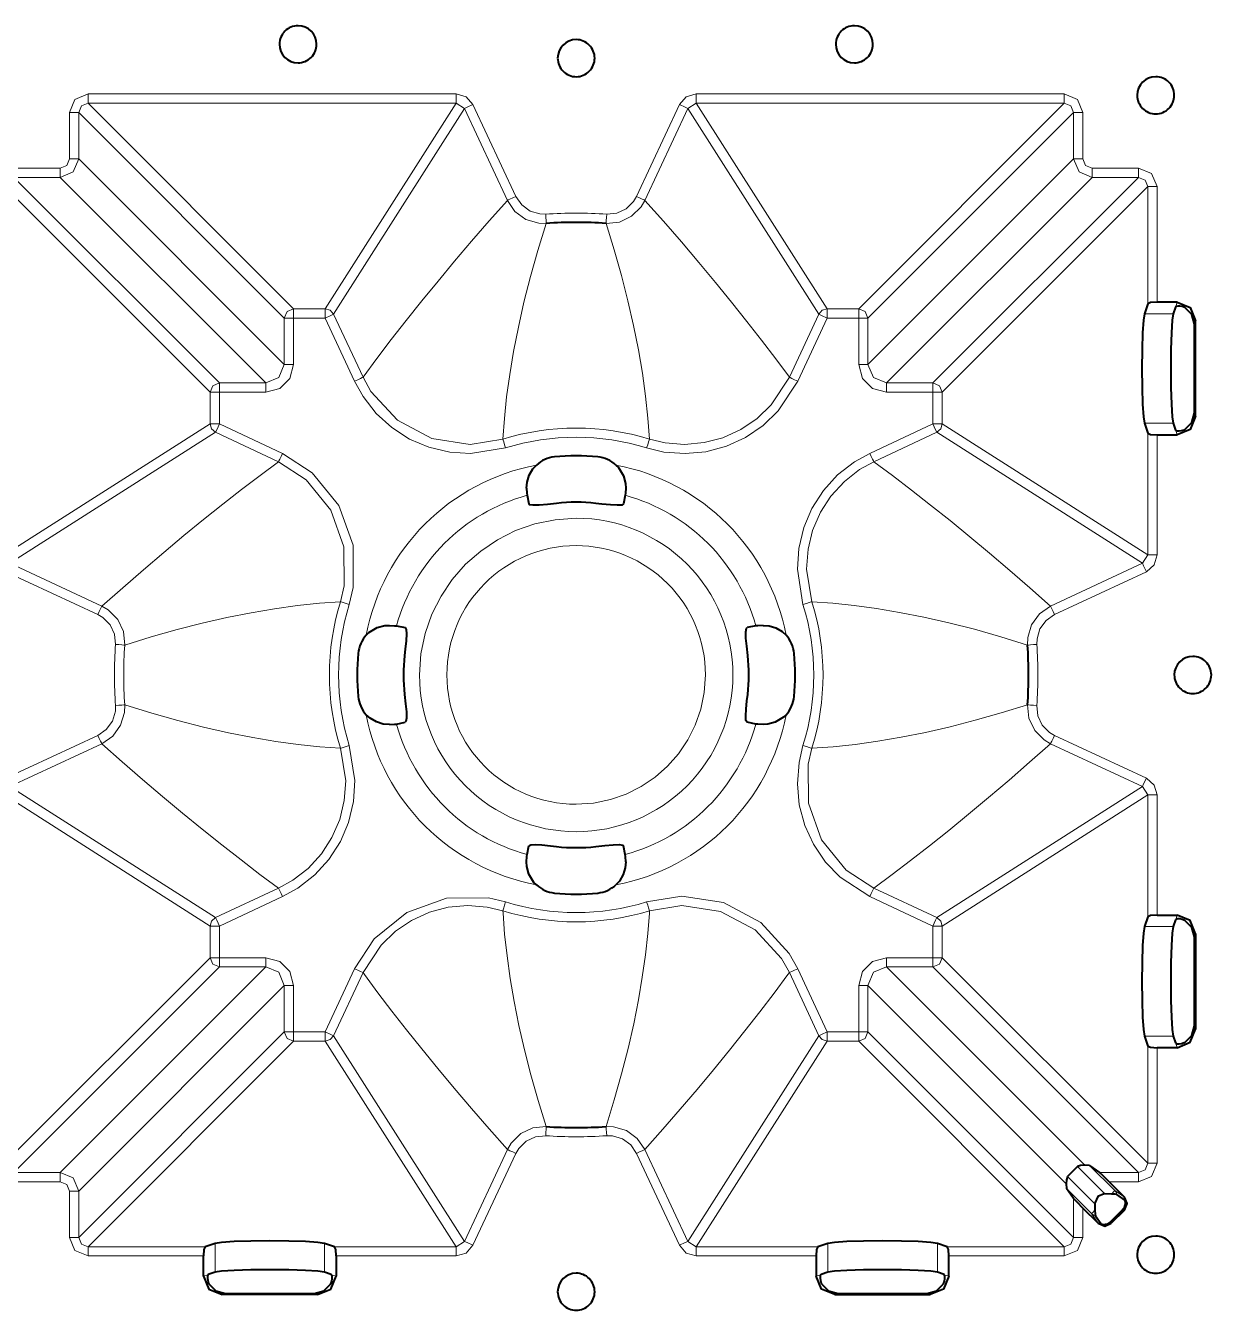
# Model space of a CAD drawing. Header units: millimetres. Extents: x 0 to 2941, y -405 to 1422.
# Drawn here: x 989.7 to 1117.6, y 707.2 to 845.7 of the extents above; entities that cross this region are included whole.
import ezdxf

# ---------------------------------------------------------------- set-up
doc = ezdxf.new("R2010")
doc.units = ezdxf.units.MM
doc.layers.add('FINE', color=9, linetype='Continuous')
doc.layers.add('OUTLINE', color=7, linetype='Continuous')

msp = doc.modelspace()

# ---------------------------------------------------------------- linework, layer by layer
at = {"layer": 'FINE', "lineweight": 9}
for p, q in [((996.42, 838.34), (1036.13, 838.34)), ((996.42, 837.34), (1018.59, 815.17)), ((1036.13, 837.34), (996.42, 837.34)), ((1022, 815.17), (1036.13, 837.34)), ((1037.03, 836.76), (1022.91, 814.59)), ((1037.03, 836.76), (1036.13, 837.34)), ((1041.65, 826.86), (1037.03, 836.76)), ((1037.94, 837.18), (1042.55, 827.28)), ((1055.58, 827.28), (1060.2, 837.18)), ((1061.1, 836.76), (1056.48, 826.86)), ((1062.01, 837.34), (1061.1, 836.76)), ((1075.23, 814.59), (1061.1, 836.76)), ((1062.01, 837.34), (1076.13, 815.17)), ((1101.71, 837.34), (1062.01, 837.34)), ((1079.54, 815.17), (1101.71, 837.34)), ((994.42, 831.33), (994.42, 836.34)), ((1102.71, 836.34), (1080.54, 814.17)), ((1102.71, 831.33), (1102.71, 836.34)), ((1103.71, 836.34), (1103.71, 831.33)), ((1080.54, 809.16), (1102.71, 831.33)), ((988.42, 830.34), (993.42, 830.34)), ((1104.71, 830.34), (1109.71, 830.34)), ((1009.59, 806.17), (987.42, 828.34)), ((988.42, 829.34), (1010.59, 807.17)), ((993.42, 829.34), (988.42, 829.34)), ((1015.6, 807.17), (993.42, 829.34)), ((1087.54, 807.17), (1109.71, 829.34)), ((1110.71, 828.34), (1088.54, 806.17)), ((1110.71, 815.72), (1110.71, 828.34)), ((1111.71, 828.34), (1111.71, 815.88)), ((1113.73, 815.4), (1113.89, 815.88)), ((1018.59, 815.17), (1022, 815.17)), ((1022.91, 814.59), (1026.08, 807.78)), ((1072.06, 807.78), (1075.23, 814.59)), ((1076.13, 815.17), (1079.54, 815.17)), ((1110.36, 814.64), (1113.47, 814.64)), ((1022, 814.17), (1018.59, 814.17)), ((1025.17, 807.36), (1022, 814.17)), ((1076.13, 814.17), (1072.96, 807.36)), ((1080.54, 814.17), (1080.54, 809.16)), ((1115.87, 813.87), (1115.76, 813.52)), ((1009.59, 802.76), (1009.59, 806.17)), ((1010.59, 807.17), (1015.6, 807.17)), ((1015.6, 806.17), (1010.59, 806.17)), ((1082.54, 807.17), (1087.54, 807.17)), ((1088.54, 806.17), (1088.54, 802.76)), ((1115.76, 803.94), (1115.87, 803.59)), ((987.42, 788.63), (1009.59, 802.76)), ((1080.74, 799.58), (1087.54, 802.76)), ((1088.54, 802.76), (1110.71, 788.63)), ((1113.47, 802.82), (1110.36, 802.82)), ((1113.89, 801.58), (1113.73, 802.06)), ((1010.17, 801.85), (988, 787.73)), ((1087.96, 801.85), (1081.16, 798.68)), ((1110.14, 787.73), (1087.96, 801.85)), ((1110.71, 788.63), (1110.71, 801.75)), ((1111.71, 801.58), (1111.71, 788.63)), ((1110.14, 787.73), (1110.71, 788.63)), ((997.48, 782.2), (987.57, 786.82)), ((988, 787.73), (997.9, 783.11)), ((1100.23, 783.11), (1110.14, 787.73)), ((1110.56, 786.82), (1100.66, 782.2)), ((987.57, 764.56), (997.48, 769.18)), ((1100.66, 769.18), (1110.56, 764.56)), ((997.9, 768.27), (988, 763.65)), ((1110.14, 763.65), (1100.23, 768.27)), ((988, 763.65), (1010.17, 749.53)), ((1087.96, 749.53), (1110.14, 763.65)), ((1110.71, 762.75), (1110.14, 763.65)), ((1009.59, 748.62), (987.42, 762.75)), ((1110.71, 762.75), (1088.54, 748.62)), ((1110.71, 749.63), (1110.71, 762.75)), ((1111.71, 762.75), (1111.71, 749.8)), ((1010.17, 749.53), (1016.97, 752.7)), ((1081.16, 752.7), (1087.96, 749.53)), ((1017.39, 751.8), (1010.59, 748.62)), ((1087.54, 748.62), (1080.74, 751.8)), ((1041.16, 750.27), (1041.18, 750.02)), ((1056.96, 750.02), (1056.97, 750.27)), ((1113.89, 749.8), (1113.73, 749.32)), ((1009.59, 745.21), (1009.59, 748.62)), ((1010.59, 748.62), (1010.59, 745.21)), ((1087.54, 745.21), (1087.54, 748.62)), ((1088.54, 748.62), (1088.54, 745.21)), ((1113.47, 748.56), (1110.36, 748.56)), ((1115.76, 747.44), (1115.87, 747.79)), ((987.42, 723.04), (1009.59, 745.21)), ((1082.54, 745.21), (1087.54, 745.21)), ((1022, 737.21), (1025.17, 744.02)), ((1072.96, 744.02), (1076.13, 737.21)), ((1082.54, 744.22), (1103.91, 722.84)), ((1087.54, 744.22), (1082.54, 744.22)), ((1109.71, 722.04), (1087.54, 744.22)), ((1026.08, 743.6), (1022.91, 736.79)), ((1026.24, 743.38), (1026.08, 743.6)), ((1017.59, 742.22), (995.42, 720.05)), ((1018.59, 742.22), (1018.59, 737.21)), ((995.42, 715.04), (1017.59, 737.21)), ((1018.59, 737.21), (1022, 737.21)), ((1080.54, 737.21), (1102.71, 715.04)), ((1115.87, 737.51), (1115.76, 737.86)), ((1018.59, 736.22), (996.42, 714.04)), ((1022, 736.22), (1018.59, 736.22)), ((1036.13, 714.04), (1022, 736.22)), ((1022.91, 736.79), (1037.03, 714.62)), ((1061.1, 714.62), (1075.23, 736.79)), ((1076.13, 736.22), (1062.01, 714.04)), ((1079.54, 736.22), (1076.13, 736.22)), ((1101.71, 714.04), (1079.54, 736.22)), ((1110.36, 736.74), (1113.47, 736.74)), ((1113.73, 735.98), (1113.89, 735.5)), ((1037.03, 714.62), (1041.65, 724.52)), ((1056.48, 724.52), (1061.1, 714.62)), ((1042.55, 724.1), (1037.94, 714.2)), ((1060.2, 714.2), (1055.58, 724.1)), ((1105.02, 718.67), (1102.06, 721.63)), ((1103.13, 722.7), (1106.08, 719.74)), ((1105.52, 722.04), (1109.71, 722.04)), ((993.42, 721.05), (988.42, 721.05)), ((1109.71, 721.05), (1106.54, 721.05)), ((994.42, 715.04), (994.42, 720.05)), ((995.42, 720.05), (995.42, 715.04)), ((1102.71, 715.04), (1102.71, 719.24)), ((1108.19, 719.4), (1107.15, 720.09)), ((1103.71, 718.22), (1103.71, 715.04)), ((1104.66, 717.61), (1105.36, 716.57)), ((1108.04, 718.08), (1108.19, 717.98)), ((1106.77, 716.57), (1106.67, 716.72)), ((996.42, 714.04), (1009.04, 714.04)), ((1010.12, 714.4), (1010.12, 711.29)), ((1021.93, 711.29), (1021.93, 714.4)), ((1023.01, 714.04), (1036.13, 714.04)), ((1036.13, 714.04), (1037.03, 714.62)), ((1061.1, 714.62), (1062.01, 714.04)), ((1062.01, 714.04), (1075.12, 714.04)), ((1076.2, 711.29), (1076.2, 714.4)), ((1088.02, 714.4), (1088.02, 711.29)), ((1089.09, 714.04), (1101.71, 714.04)), ((1008.88, 713.05), (996.42, 713.05)), ((1036.13, 713.05), (1023.18, 713.05)), ((1074.96, 713.05), (1062.01, 713.05)), ((1101.71, 713.05), (1089.26, 713.05)), ((1009.36, 711.03), (1008.88, 710.87)), ((1023.18, 710.87), (1022.69, 711.03)), ((1074.96, 710.87), (1075.44, 711.03)), ((1088.77, 711.03), (1089.26, 710.87)), ((1010.89, 708.89), (1011.24, 709)), ((1020.81, 709), (1021.17, 708.89)), ((1077.32, 709), (1076.97, 708.89)), ((1087.25, 708.89), (1086.89, 709))]:
    msp.add_line(p, q, dxfattribs=at)
for points in [[(994.42, 836.34), (995.01, 837.75), (996.42, 838.34)], [(996.42, 838.34), (996.42, 837.65), (996.42, 837.34)], [(1036.13, 838.34), (1036.13, 837.65), (1036.13, 837.34)], [(1036.13, 838.34), (1037.2, 838.02), (1037.94, 837.18)], [(1060.2, 837.18), (1060.93, 838.02), (1062.01, 838.34)], [(1062.01, 837.34), (1062.01, 837.65), (1062.01, 838.34)], [(1062.01, 838.34), (1101.71, 838.34), (1103.13, 837.75), (1103.71, 836.34)], [(1101.71, 837.34), (1101.71, 837.65), (1101.71, 838.34)], [(996.42, 837.34), (995.71, 837.05), (995.42, 836.34)], [(1037.03, 836.76), (1037.31, 836.89), (1037.94, 837.18)], [(1061.1, 836.76), (1060.82, 836.89), (1060.2, 837.18)], [(1102.71, 836.34), (1102.42, 837.05), (1101.71, 837.34)], [(994.42, 836.34), (995.11, 836.34), (995.42, 836.34)], [(1017.59, 814.17), (995.42, 836.34), (995.42, 831.33)], [(1102.71, 836.34), (1103.02, 836.34), (1103.71, 836.34)], [(995.42, 831.33), (994.83, 829.92), (993.42, 829.34)], [(993.42, 830.34), (994.13, 830.63), (994.42, 831.33)], [(994.42, 831.33), (995.11, 831.33), (995.42, 831.33)], [(995.42, 831.33), (1017.59, 809.16), (1017.59, 814.17)], [(1102.71, 831.33), (1103.02, 831.33), (1103.71, 831.33)], [(1104.71, 829.34), (1103.3, 829.92), (1102.71, 831.33)], [(1103.71, 831.33), (1104, 830.63), (1104.71, 830.34)], [(993.42, 830.34), (993.42, 829.65), (993.42, 829.34)], [(1104.71, 829.34), (1104.71, 829.65), (1104.71, 830.34)], [(1109.71, 829.34), (1109.71, 829.65), (1109.71, 830.34)], [(1109.71, 830.34), (1111.13, 829.75), (1111.71, 828.34)], [(1109.71, 829.34), (1104.71, 829.34), (1082.54, 807.17)], [(1110.71, 828.34), (1110.42, 829.05), (1109.71, 829.34)], [(1110.71, 828.34), (1111.02, 828.34), (1111.71, 828.34)], [(1026.08, 807.78), (1027.57, 809.8), (1029.12, 811.84), (1030.74, 813.92), (1032.43, 816.02), (1034.17, 818.16), (1035.95, 820.29), (1037.79, 822.45), (1039.69, 824.64), (1041.65, 826.86)], [(1041.65, 826.86), (1041.73, 826.9), (1041.93, 826.99), (1042.22, 827.12), (1042.55, 827.28)], [(1045.84, 824.38), (1045.03, 824.4), (1043.64, 824.81), (1042.47, 825.67), (1041.65, 826.86)], [(1042.55, 827.28), (1043.19, 826.36), (1044.09, 825.71), (1045.15, 825.39), (1045.78, 825.37)], [(1056.48, 826.86), (1056.07, 826.16), (1055.04, 825.14), (1053.73, 824.52), (1052.29, 824.38)], [(1052.36, 825.37), (1053.46, 825.49), (1054.47, 825.96), (1055.26, 826.74), (1055.58, 827.28)], [(1056.48, 826.86), (1056.4, 826.9), (1056.2, 826.99), (1055.91, 827.12), (1055.58, 827.28)], [(1056.48, 826.86), (1058.48, 824.6), (1060.41, 822.37), (1062.28, 820.17), (1064.09, 818.01), (1065.83, 815.87), (1067.48, 813.8), (1069.07, 811.77), (1070.59, 809.76), (1072.06, 807.78)], [(1045.84, 824.38), (1044.95, 821.47), (1044.15, 818.64), (1043.44, 815.87), (1042.83, 813.18), (1042.32, 810.57), (1041.9, 808.08), (1041.57, 805.67), (1041.33, 803.35), (1041.16, 801.11)], [(1045.84, 824.38), (1045.84, 824.47), (1045.82, 824.69), (1045.8, 825), (1045.78, 825.37)], [(1052.29, 824.38), (1052.3, 824.47), (1052.31, 824.69), (1052.33, 825), (1052.36, 825.37)], [(1056.97, 801.11), (1056.8, 803.39), (1056.55, 805.76), (1056.21, 808.22), (1055.78, 810.75), (1055.26, 813.37), (1054.65, 816.02), (1053.96, 818.74), (1053.17, 821.52), (1052.29, 824.38)], [(1017.59, 814.17), (1017.89, 814.87), (1018.59, 815.17)], [(1018.59, 814.17), (1018.59, 814.85), (1018.59, 815.17)], [(1022, 814.17), (1022, 814.85), (1022, 815.17)], [(1022, 815.17), (1022.54, 815.01), (1022.91, 814.59)], [(1022, 814.17), (1022.62, 814.46), (1022.91, 814.59)], [(1075.23, 814.59), (1075.6, 815.01), (1076.13, 815.17)], [(1076.13, 814.17), (1075.51, 814.46), (1075.23, 814.59)], [(1076.13, 814.17), (1076.13, 814.85), (1076.13, 815.17)], [(1079.54, 814.17), (1079.54, 814.85), (1079.54, 815.17)], [(1079.54, 815.17), (1080.25, 814.87), (1080.54, 814.17)], [(1018.59, 814.17), (1018.59, 809.16), (1018.19, 807.66), (1017.09, 806.57), (1015.6, 806.17)], [(1018.59, 814.17), (1017.9, 814.17), (1017.59, 814.17)], [(1079.54, 809.16), (1079.54, 814.17), (1076.13, 814.17)], [(1079.54, 814.17), (1080.23, 814.17), (1080.54, 814.17)], [(1015.6, 807.17), (1017.01, 807.75), (1017.59, 809.16)], [(1018.59, 809.16), (1017.9, 809.16), (1017.59, 809.16)], [(1082.54, 806.17), (1081.04, 806.57), (1079.94, 807.66), (1079.54, 809.16)], [(1079.54, 809.16), (1080.23, 809.16), (1080.54, 809.16)], [(1080.54, 809.16), (1081.12, 807.75), (1082.54, 807.17)], [(1025.17, 807.36), (1025.51, 807.52), (1025.8, 807.65), (1025.99, 807.75), (1026.08, 807.78)], [(1026.08, 807.78), (1026.92, 806.26), (1029.78, 803.16), (1033.49, 801.18), (1037.65, 800.55), (1041.16, 801.11)], [(1056.97, 801.11), (1058.67, 800.71), (1060.75, 800.54), (1062.88, 800.74), (1064.89, 801.27), (1066.84, 802.16), (1068.57, 803.33), (1070.11, 804.81), (1072.06, 807.78)], [(1072.96, 807.36), (1072.63, 807.52), (1072.34, 807.65), (1072.14, 807.75), (1072.06, 807.78)], [(1009.59, 806.17), (1009.89, 806.87), (1010.59, 807.17)], [(1009.59, 806.17), (1009.9, 806.17), (1010.59, 806.17)], [(1010.59, 806.17), (1010.59, 806.85), (1010.59, 807.17)], [(1010.59, 806.17), (1010.59, 802.76), (1017.39, 799.58), (1020.61, 797.49), (1023.47, 793.96), (1025, 789.68), (1025.03, 785.13), (1024.6, 783.3)], [(1015.6, 806.17), (1015.6, 806.85), (1015.6, 807.17)], [(1041.46, 800.16), (1037.67, 799.55), (1035.43, 799.7), (1033.18, 800.24), (1031.11, 801.12), (1029.17, 802.37), (1027.51, 803.89), (1026.09, 805.71), (1025.17, 807.36)], [(1072.96, 807.36), (1070.86, 804.15), (1069.24, 802.59), (1067.33, 801.29), (1065.29, 800.35), (1063.05, 799.75), (1060.82, 799.55), (1058.51, 799.72), (1056.67, 800.16)], [(1082.54, 806.17), (1082.54, 806.85), (1082.54, 807.17)], [(1087.54, 802.76), (1087.54, 806.17), (1082.54, 806.17)], [(1087.54, 806.17), (1087.54, 806.85), (1087.54, 807.17)], [(1087.54, 807.17), (1088.25, 806.87), (1088.54, 806.17)], [(1087.54, 806.17), (1088.23, 806.17), (1088.54, 806.17)], [(1009.59, 802.76), (1009.9, 802.76), (1010.59, 802.76)], [(1016.97, 798.68), (1010.17, 801.85), (1009.75, 802.22), (1009.59, 802.76)], [(1010.17, 801.85), (1010.3, 802.13), (1010.59, 802.76)], [(1087.54, 802.76), (1087.83, 802.13), (1087.96, 801.85)], [(1087.54, 802.76), (1088.23, 802.76), (1088.54, 802.76)], [(1088.54, 802.76), (1088.38, 802.22), (1087.96, 801.85)], [(1041.46, 800.16), (1041.35, 800.51), (1041.26, 800.81), (1041.19, 801.02), (1041.16, 801.11)], [(1056.67, 800.16), (1056.78, 800.51), (1056.88, 800.81), (1056.94, 801.02), (1056.97, 801.11)], [(1016.97, 798.68), (1017.01, 798.76), (1017.1, 798.96), (1017.24, 799.25), (1017.39, 799.58)], [(1073.53, 783.3), (1072.92, 787.08), (1073.07, 789.33), (1073.61, 791.58), (1074.49, 793.65), (1075.75, 795.59), (1077.26, 797.25), (1079.09, 798.67), (1080.74, 799.58)], [(1080.74, 799.58), (1080.89, 799.25), (1081.03, 798.96), (1081.12, 798.76), (1081.16, 798.68)], [(997.9, 783.11), (1000.16, 785.1), (1002.39, 787.04), (1004.59, 788.91), (1006.75, 790.71), (1008.89, 792.45), (1010.95, 794.1), (1012.99, 795.69), (1015, 797.21), (1016.97, 798.68)], [(1023.65, 783.59), (1024.05, 785.29), (1024.02, 789.5), (1022.6, 793.47), (1019.95, 796.74), (1016.97, 798.68)], [(1081.16, 798.68), (1079.63, 797.83), (1077.99, 796.56), (1076.54, 794.98), (1075.4, 793.23), (1074.56, 791.27), (1074.07, 789.24), (1073.92, 787.1), (1074.49, 783.59)], [(1081.16, 798.68), (1083.17, 797.19), (1085.22, 795.63), (1087.29, 794.01), (1089.4, 792.33), (1091.54, 790.58), (1093.66, 788.81), (1095.82, 786.97), (1098.01, 785.07), (1100.23, 783.11)], [(1111.71, 788.63), (1111.4, 787.56), (1110.56, 786.82)], [(1110.71, 788.63), (1111.02, 788.63), (1111.71, 788.63)], [(1110.14, 787.73), (1110.27, 787.44), (1110.56, 786.82)], [(997.48, 782.2), (997.63, 782.54), (997.77, 782.83), (997.86, 783.03), (997.9, 783.11)], [(997.9, 783.11), (998.6, 782.7), (999.62, 781.67), (1000.23, 780.36), (1000.38, 778.91)], [(1023.65, 783.59), (1021.37, 783.43), (1019, 783.17), (1016.54, 782.83), (1014, 782.4), (1011.38, 781.88), (1008.74, 781.28), (1006.02, 780.58), (1003.23, 779.79), (1000.38, 778.91)], [(1023.65, 783.59), (1023.73, 783.57), (1023.94, 783.5), (1024.25, 783.41), (1024.6, 783.3)], [(1073.53, 783.3), (1073.89, 783.41), (1074.19, 783.5), (1074.4, 783.57), (1074.49, 783.59)], [(1097.75, 778.91), (1094.85, 779.81), (1092.01, 780.61), (1089.25, 781.31), (1086.56, 781.92), (1083.95, 782.44), (1081.46, 782.86), (1079.05, 783.19), (1076.73, 783.43), (1074.49, 783.59)], [(1097.75, 778.91), (1097.78, 779.73), (1098.19, 781.11), (1099.04, 782.28), (1100.23, 783.11)], [(1100.23, 783.11), (1100.27, 783.03), (1100.36, 782.83), (1100.5, 782.54), (1100.66, 782.2)], [(999.38, 778.98), (999.27, 780.09), (998.8, 781.09), (998.02, 781.89), (997.48, 782.2)], [(1100.66, 782.2), (1099.74, 781.57), (1099.09, 780.67), (1098.77, 779.6), (1098.75, 778.98)], [(999.38, 778.98), (999.75, 778.96), (1000.07, 778.94), (1000.29, 778.92), (1000.38, 778.91)], [(1097.75, 778.91), (1097.84, 778.92), (1098.06, 778.94), (1098.38, 778.96), (1098.75, 778.98)], [(997.48, 769.18), (998.39, 769.81), (999.05, 770.71), (999.37, 771.78), (999.38, 772.4)], [(1000.38, 772.47), (1000.36, 771.65), (999.94, 770.27), (999.09, 769.1), (997.9, 768.27)], [(999.38, 772.4), (999.75, 772.42), (1000.07, 772.45), (1000.29, 772.46), (1000.38, 772.47)], [(1000.38, 772.47), (1003.29, 771.57), (1006.12, 770.77), (1008.88, 770.07), (1011.57, 769.46), (1014.19, 768.94), (1016.67, 768.53), (1019.08, 768.2), (1021.41, 767.95), (1023.65, 767.79)], [(1074.49, 767.79), (1076.77, 767.95), (1079.14, 768.21), (1081.59, 768.55), (1084.13, 768.98), (1086.75, 769.5), (1089.4, 770.1), (1092.11, 770.8), (1094.9, 771.59), (1097.75, 772.47)], [(1097.75, 772.47), (1097.84, 772.46), (1098.06, 772.45), (1098.38, 772.42), (1098.75, 772.4)], [(1100.23, 768.27), (1099.53, 768.68), (1098.52, 769.72), (1097.9, 771.03), (1097.75, 772.47)], [(1098.75, 772.4), (1098.86, 771.29), (1099.34, 770.29), (1100.12, 769.49), (1100.66, 769.18)], [(997.48, 769.18), (997.63, 768.84), (997.77, 768.55), (997.86, 768.36), (997.9, 768.27)], [(1100.23, 768.27), (1100.27, 768.36), (1100.36, 768.55), (1100.5, 768.84), (1100.66, 769.18)], [(1016.97, 752.7), (1014.96, 754.19), (1012.92, 755.75), (1010.84, 757.37), (1008.73, 759.05), (1006.6, 760.8), (1004.47, 762.57), (1002.31, 764.41), (1000.12, 766.31), (997.9, 768.27)], [(1016.97, 752.7), (1018.5, 753.55), (1020.15, 754.82), (1021.6, 756.4), (1022.73, 758.15), (1023.57, 760.12), (1024.06, 762.14), (1024.21, 764.28), (1023.65, 767.79)], [(1024.6, 768.08), (1025.21, 764.3), (1025.06, 762.05), (1024.52, 759.8), (1023.64, 757.73), (1022.39, 755.79), (1020.87, 754.13), (1019.04, 752.71), (1017.39, 751.8)], [(1023.65, 767.79), (1023.73, 767.81), (1023.94, 767.88), (1024.25, 767.97), (1024.6, 768.08)], [(1080.74, 751.8), (1077.53, 753.89), (1075.97, 755.51), (1074.66, 757.43), (1073.73, 759.47), (1073.13, 761.7), (1072.92, 763.94), (1073.1, 766.25), (1073.53, 768.08)], [(1073.53, 768.08), (1073.89, 767.97), (1074.19, 767.88), (1074.4, 767.81), (1074.49, 767.79)], [(1074.49, 767.79), (1074.09, 766.09), (1074.11, 761.88), (1075.53, 757.91), (1078.19, 754.64), (1081.16, 752.7)], [(1100.23, 768.27), (1097.97, 766.28), (1095.75, 764.34), (1093.55, 762.47), (1091.38, 760.67), (1089.25, 758.93), (1087.18, 757.28), (1085.14, 755.69), (1083.14, 754.17), (1081.16, 752.7)], [(1110.14, 763.65), (1110.27, 763.94), (1110.56, 764.56)], [(1110.56, 764.56), (1111.4, 763.82), (1111.71, 762.75)], [(1110.71, 762.75), (1111.02, 762.75), (1111.71, 762.75)], [(1016.97, 752.7), (1017.01, 752.62), (1017.1, 752.42), (1017.24, 752.13), (1017.39, 751.8)], [(1080.74, 751.8), (1080.89, 752.13), (1081.03, 752.42), (1081.12, 752.62), (1081.16, 752.7)], [(1025.17, 744.02), (1027.27, 747.23), (1030.8, 750.09), (1035.08, 751.63), (1039.62, 751.66), (1041.46, 751.22)], [(1041.16, 750.27), (1039.46, 750.67), (1037.39, 750.84), (1035.25, 750.64), (1033.24, 750.11), (1031.29, 749.22), (1029.57, 748.06), (1028.02, 746.57), (1026.08, 743.6)], [(1041.16, 750.27), (1041.19, 750.36), (1041.26, 750.57), (1041.35, 750.87), (1041.46, 751.22)], [(1056.67, 751.22), (1060.46, 751.83), (1064.96, 751.15), (1068.97, 749.01), (1072.05, 745.67), (1072.96, 744.02)], [(1056.97, 750.27), (1056.94, 750.36), (1056.88, 750.57), (1056.78, 750.87), (1056.67, 751.22)], [(1072.06, 743.6), (1071.21, 745.12), (1068.36, 748.22), (1064.64, 750.2), (1060.48, 750.83), (1056.97, 750.27)], [(1009.59, 748.62), (1009.75, 749.16), (1010.17, 749.53)], [(1010.17, 749.53), (1010.3, 749.25), (1010.59, 748.62)], [(1041.18, 750.02), (1041.35, 747.76), (1041.61, 745.41), (1041.95, 742.98), (1042.38, 740.47), (1042.9, 737.88), (1043.5, 735.26), (1044.19, 732.58), (1044.97, 729.82), (1045.84, 727)], [(1052.29, 727), (1053.18, 729.87), (1053.97, 732.67), (1054.67, 735.41), (1055.27, 738.07), (1055.79, 740.65), (1056.2, 743.11), (1056.54, 745.5), (1056.79, 747.8), (1056.96, 750.02)], [(1087.54, 748.62), (1087.83, 749.25), (1087.96, 749.53)], [(1087.96, 749.53), (1088.38, 749.16), (1088.54, 748.62)], [(1009.59, 748.62), (1009.9, 748.62), (1010.59, 748.62)], [(1087.54, 748.62), (1088.23, 748.62), (1088.54, 748.62)], [(1009.59, 745.21), (1009.9, 745.21), (1010.59, 745.21)], [(1010.59, 744.22), (1009.89, 744.51), (1009.59, 745.21)], [(1010.59, 745.21), (1015.6, 745.21), (1017.09, 744.81), (1018.19, 743.72), (1018.59, 742.22)], [(1010.59, 744.22), (1010.59, 744.53), (1010.59, 745.21)], [(1015.6, 744.22), (1015.6, 744.53), (1015.6, 745.21)], [(1079.54, 742.22), (1079.94, 743.72), (1081.04, 744.81), (1082.54, 745.21)], [(1082.54, 744.22), (1082.54, 744.53), (1082.54, 745.21)], [(1087.54, 744.22), (1087.54, 744.53), (1087.54, 745.21), (1088.23, 745.21), (1088.54, 745.21)], [(1088.54, 745.21), (1088.25, 744.51), (1087.54, 744.22)], [(1088.54, 745.21), (1110.71, 723.04), (1110.71, 735.67)], [(1017.59, 742.22), (1017.01, 743.63), (1015.6, 744.22)], [(1026.08, 743.6), (1025.99, 743.64), (1025.8, 743.73), (1025.51, 743.86), (1025.17, 744.02)], [(1072.06, 743.6), (1072.14, 743.64), (1072.34, 743.73), (1072.63, 743.86), (1072.96, 744.02)], [(1082.54, 744.22), (1081.12, 743.63), (1080.54, 742.22)], [(1041.65, 724.52), (1039.68, 726.76), (1037.77, 728.96), (1035.92, 731.13), (1034.13, 733.27), (1032.41, 735.38), (1030.77, 737.43), (1029.2, 739.44), (1027.69, 741.43), (1026.24, 743.38)], [(1072.06, 743.6), (1071.9, 743.38), (1070.42, 741.39), (1068.88, 739.37), (1067.27, 737.32), (1065.6, 735.23), (1063.88, 733.12), (1062.12, 731.01), (1060.3, 728.88), (1058.42, 726.72), (1056.48, 724.52)], [(1076.13, 736.22), (1075.6, 736.37), (1075.23, 736.79), (1072.06, 743.6)], [(1017.59, 742.22), (1017.9, 742.22), (1018.59, 742.22)], [(1018.59, 736.22), (1017.89, 736.51), (1017.59, 737.21), (1017.59, 742.22)], [(1076.13, 737.21), (1079.54, 737.21), (1079.54, 742.22)], [(1080.54, 742.22), (1080.23, 742.22), (1079.54, 742.22)], [(1101.92, 720.84), (1080.54, 742.22), (1080.54, 737.21)], [(1017.59, 737.21), (1017.9, 737.21), (1018.59, 737.21)], [(1018.59, 736.22), (1018.59, 736.53), (1018.59, 737.21)], [(1022.91, 736.79), (1022.62, 736.92), (1022, 737.21)], [(1022, 736.22), (1022, 736.53), (1022, 737.21)], [(1075.23, 736.79), (1075.51, 736.92), (1076.13, 737.21)], [(1076.13, 736.22), (1076.13, 736.53), (1076.13, 737.21)], [(1079.54, 736.22), (1079.54, 736.53), (1079.54, 737.21)], [(1080.54, 737.21), (1080.23, 737.21), (1079.54, 737.21)], [(1080.54, 737.21), (1080.25, 736.51), (1079.54, 736.22)], [(1022.91, 736.79), (1022.54, 736.37), (1022, 736.22)], [(1111.71, 735.5), (1111.71, 723.04), (1111.13, 721.63), (1109.71, 721.05)], [(1041.65, 724.52), (1042.06, 725.22), (1043.09, 726.24), (1044.4, 726.86), (1045.84, 727)], [(1045.78, 726.01), (1044.67, 725.89), (1043.66, 725.42), (1042.87, 724.64), (1042.55, 724.1)], [(1045.78, 726.01), (1045.8, 726.38), (1045.82, 726.69), (1045.84, 726.91), (1045.84, 727)], [(1052.36, 726.01), (1052.33, 726.38), (1052.31, 726.69), (1052.3, 726.91), (1052.29, 727)], [(1052.29, 727), (1053.1, 726.98), (1054.49, 726.57), (1055.66, 725.71), (1056.48, 724.52)], [(1055.58, 724.1), (1054.95, 725.02), (1054.05, 725.67), (1052.98, 725.99), (1052.36, 726.01)], [(1042.55, 724.1), (1042.22, 724.26), (1041.93, 724.39), (1041.73, 724.49), (1041.65, 724.52)], [(1055.58, 724.1), (1055.91, 724.26), (1056.2, 724.39), (1056.4, 724.49), (1056.48, 724.52)], [(1109.71, 722.04), (1110.42, 722.33), (1110.71, 723.04)], [(1110.71, 723.04), (1111.02, 723.04), (1111.71, 723.04)], [(993.42, 721.05), (993.42, 721.73), (993.42, 722.04)], [(993.42, 722.04), (994.83, 721.46), (995.42, 720.05)], [(1106.79, 719.73), (1107.05, 719.99), (1107.15, 720.09), (1104.44, 722.8)], [(1109.71, 722.04), (1109.71, 721.73), (1109.71, 721.05)], [(994.42, 720.05), (994.13, 720.75), (993.42, 721.05)], [(1101.96, 720.31), (1104.66, 717.61), (1104.85, 717.46), (1105.07, 717.37)], [(994.42, 720.05), (995.11, 720.05), (995.42, 720.05)], [(1107.15, 720.09), (1107.29, 719.91), (1107.39, 719.69)], [(1104.66, 717.61), (1104.76, 717.71), (1105.02, 717.97)], [(994.42, 715.04), (995.11, 715.04), (995.42, 715.04)], [(996.42, 713.05), (995.01, 713.63), (994.42, 715.04)], [(995.42, 715.04), (995.71, 714.33), (996.42, 714.04)], [(1101.71, 714.04), (1102.42, 714.33), (1102.71, 715.04)], [(1103.71, 715.04), (1103.13, 713.63), (1101.71, 713.05)], [(1103.71, 715.04), (1103.02, 715.04), (1102.71, 715.04)], [(996.42, 713.05), (996.42, 713.73), (996.42, 714.04)], [(1037.94, 714.2), (1037.2, 713.36), (1036.13, 713.05)], [(1036.13, 713.05), (1036.13, 713.73), (1036.13, 714.04)], [(1037.94, 714.2), (1037.31, 714.49), (1037.03, 714.62)], [(1060.2, 714.2), (1060.82, 714.49), (1061.1, 714.62)], [(1062.01, 713.05), (1060.93, 713.36), (1060.2, 714.2)], [(1062.01, 713.05), (1062.01, 713.73), (1062.01, 714.04)], [(1101.71, 713.05), (1101.71, 713.73), (1101.71, 714.04)]]:
    msp.add_lwpolyline(points, dxfattribs=at)
for points in [[(1052.36, 825.37, 0.0331), (1045.78, 825.37)], [(1056.97, 801.11, 0.151877), (1041.16, 801.11)], [(1056.67, 800.16, 0.151867), (1041.46, 800.16)], [(1044.78, 798.32, 0.308312), (1026.43, 779.98)], [(1071.7, 779.98, 0.308298), (1053.36, 798.32)], [(1043.78, 795.06, 0.265411), (1029.7, 780.98)], [(1068.44, 780.98, 0.265413), (1054.36, 795.06)], [(1023.65, 783.59, 0.151875), (1023.65, 767.79)], [(1024.6, 783.3, 0.151883), (1024.6, 768.08)], [(1073.53, 768.08, 0.15187), (1073.53, 783.3)], [(1074.49, 767.79, 0.151867), (1074.49, 783.59)], [(999.38, 778.98, 0.033081), (999.38, 772.4)], [(1000.38, 778.91, 0.033056), (1000.38, 772.47)], [(1098.75, 772.4, 0.033059), (1098.75, 778.98)], [(1026.43, 771.4, 0.308303), (1044.78, 753.06)], [(1029.7, 770.4, 0.265416), (1043.78, 756.32)], [(1053.36, 753.06, 0.308301), (1071.7, 771.4)], [(1054.36, 756.32, 0.265411), (1068.44, 770.4)], [(1041.46, 751.22, 0.151862), (1056.67, 751.22)], [(1041.16, 750.27, 0.151877), (1056.97, 750.27)], [(1045.78, 726.01, 0.033061), (1052.36, 726.01)]]:
    msp.add_lwpolyline(points, format="xyb", dxfattribs=at)
for points in [[(1032.17, 775.69, 0.414214), (1049.07, 758.79, 0.414214), (1065.97, 775.69, 0.414214), (1049.07, 792.59), (1046.79, 792.43), (1044.6, 791.98), (1042.52, 791.25), (1040.57, 790.27), (1038.77, 789.05), (1037.14, 787.62), (1035.71, 785.99), (1034.49, 784.19), (1033.5, 782.24), (1032.78, 780.16), (1032.32, 777.97)], [(1063.01, 775.69, 0.414215), (1049.07, 789.63, 0.414212), (1035.12, 775.69, 0.414212), (1049.07, 761.75), (1050.95, 761.87), (1052.76, 762.25), (1054.47, 762.85), (1056.08, 763.66), (1057.57, 764.67), (1058.91, 765.85), (1060.09, 767.19), (1061.1, 768.68), (1061.91, 770.28), (1062.51, 772), (1062.88, 773.81)]]:
    msp.add_lwpolyline(points, format="xyb", close=True, dxfattribs=at)
msp.add_lwpolyline([(1010.59, 744.22), (988.42, 722.04), (993.42, 722.04), (1015.6, 744.22)], close=True, dxfattribs=at)
at = {"layer": 'OUTLINE', "lineweight": 40}
for p, q in [((1113.89, 815.88), (1111.71, 815.88)), ((1115.76, 803.94), (1115.76, 813.52)), ((1115.87, 803.59), (1115.87, 813.87)), ((1110.36, 802.82), (1110.71, 801.75)), ((1113.7, 802.1), (1113.73, 802.06)), ((1111.71, 801.58), (1113.89, 801.58)), ((1043.78, 795.06), (1043.97, 794.13)), ((1029.7, 780.98), (1030.63, 780.79)), ((1068.44, 780.98), (1067.51, 780.79)), ((1029.7, 770.4), (1030.63, 770.59)), ((1068.44, 770.4), (1067.51, 770.59)), ((1043.78, 756.32), (1043.97, 757.25)), ((1054.36, 756.32), (1054.17, 757.25)), ((1111.71, 749.8), (1113.89, 749.8)), ((1113.73, 749.32), (1113.7, 749.28)), ((1113.7, 749.28), (1113.47, 748.56)), ((1115.76, 737.86), (1115.76, 747.44)), ((1115.87, 747.79), (1115.87, 737.51)), ((1110.36, 736.74), (1110.71, 735.67)), ((1113.89, 735.5), (1111.71, 735.5)), ((1113.47, 736.74), (1113.7, 736.02)), ((1113.7, 736.02), (1113.73, 735.98)), ((1103.13, 722.7), (1102.06, 721.63)), ((1104.44, 722.8), (1103.91, 722.84)), ((1104.44, 722.8), (1105.52, 722.04)), ((1101.92, 720.84), (1101.96, 720.31)), ((1102.71, 719.24), (1101.96, 720.31)), ((1106.54, 721.05), (1108.19, 719.4)), ((1106.08, 719.74), (1106.01, 719.74)), ((1106.79, 719.73), (1106.08, 719.74)), ((1105.36, 716.57), (1103.71, 718.22)), ((1105.02, 718.74), (1105.02, 718.67)), ((1108.02, 718.06), (1106.7, 716.74)), ((1108.19, 717.98), (1106.77, 716.57)), ((1108.02, 718.06), (1108.04, 718.08)), ((1105.07, 717.37), (1105.7, 716.52)), ((1106.67, 716.72), (1106.7, 716.74)), ((1010.12, 714.4), (1009.04, 714.04)), ((1023.01, 714.04), (1021.93, 714.4)), ((1076.2, 714.4), (1075.12, 714.04)), ((1089.09, 714.04), (1088.02, 714.4)), ((1008.88, 710.87), (1008.88, 713.05)), ((1023.18, 713.05), (1023.18, 710.87)), ((1074.96, 713.05), (1074.96, 710.87)), ((1089.26, 710.87), (1089.26, 713.05)), ((1009.39, 711.06), (1009.36, 711.03)), ((1010.12, 711.29), (1009.39, 711.06)), ((1022.66, 711.06), (1021.93, 711.29)), ((1022.69, 711.03), (1022.66, 711.06)), ((1075.48, 711.06), (1075.44, 711.03)), ((1076.2, 711.29), (1075.48, 711.06)), ((1088.74, 711.06), (1088.02, 711.29)), ((1021.17, 708.89), (1010.89, 708.89)), ((1011.24, 709), (1020.81, 709)), ((1076.97, 708.89), (1087.25, 708.89)), ((1077.32, 709), (1086.89, 709))]:
    msp.add_line(p, q, dxfattribs=at)
for points in [[(1021.07, 843.69, 0.414201), (1019.07, 845.69, 0.414226), (1017.07, 843.69, 0.414201), (1019.07, 841.69, 0.414226)], [(1077.07, 843.69, 0.414201), (1079.07, 841.69, 0.414226), (1081.07, 843.69, 0.414201), (1079.07, 845.69, 0.414226)], [(1047.07, 842.19, 0.414226), (1049.07, 840.19, 0.414226), (1051.07, 842.19, 0.414226), (1049.07, 844.19, 0.414176)], [(1113.57, 838.19, 0.414226), (1111.57, 840.19, 0.414188), (1109.57, 838.19, 0.414214), (1111.57, 836.19, 0.414226)], [(1117.57, 775.69, 0.414226), (1115.57, 777.69, 0.414188), (1113.57, 775.69, 0.414214), (1115.57, 773.69, 0.414226)], [(1109.57, 713.19, 0.414214), (1111.57, 711.19, 0.414226), (1113.57, 713.19, 0.414226), (1111.57, 715.19, 0.414188)], [(1051.07, 709.19, 0.414226), (1049.07, 711.19, 0.414176), (1047.07, 709.19, 0.414226), (1049.07, 707.19, 0.414226)]]:
    msp.add_lwpolyline(points, format="xyb", close=True, dxfattribs=at)
for points in [[(1052.29, 824.38, 0.033096), (1045.84, 824.38)], [(1046.73, 799.2, 0.163052), (1044.78, 798.32)], [(1051.4, 799.2, 0.049501), (1046.73, 799.2)], [(1053.36, 798.32, 0.163068), (1051.4, 799.2)], [(1051.17, 794.19, 0.056644), (1046.96, 794.19)], [(1026.43, 779.98, 0.162946), (1025.56, 778.02)], [(1067.57, 773.59, 0.05661), (1067.57, 777.79), (1067.46, 778.79), (1067.38, 779.67), (1067.36, 780.34), (1067.42, 780.72), (1067.51, 780.79)], [(1072.58, 778.02, 0.162988), (1071.7, 779.98)], [(1097.75, 772.47, 0.033094), (1097.75, 778.91)], [(1025.56, 778.02, 0.049501), (1025.56, 773.36, 0.163048), (1026.43, 771.4)], [(1030.56, 777.79, 0.056647), (1030.56, 773.59)], [(1072.58, 773.36, 0.049523), (1072.58, 778.02)], [(1071.7, 771.4, 0.16299), (1072.58, 773.36)], [(1046.96, 757.19, 0.056644), (1051.17, 757.19)], [(1044.78, 753.06, 0.163027), (1046.73, 752.18)], [(1046.73, 752.18, 0.049495), (1051.4, 752.18)], [(1051.4, 752.18, 0.163058), (1053.36, 753.06)], [(1045.84, 727, 0.033054), (1052.29, 727)]]:
    msp.add_lwpolyline(points, format="xyb", dxfattribs=at)
for points in [[(1111.71, 815.88), (1111.02, 815.83), (1110.71, 815.72)], [(1113.89, 815.88), (1115.29, 815.29), (1115.87, 813.87)], [(1110.71, 815.72), (1110.36, 814.64), (1110.25, 813.93), (1110.16, 812.59), (1110.1, 810.78), (1110.08, 808.73), (1110.1, 806.68), (1110.16, 804.87), (1110.25, 803.53), (1110.36, 802.82)], [(1113.7, 815.36), (1113.47, 814.64), (1113.36, 813.93), (1113.27, 812.59), (1113.21, 810.78), (1113.19, 808.73), (1113.21, 806.68), (1113.27, 804.87), (1113.36, 803.53), (1113.47, 802.82), (1113.7, 802.1)], [(1114.7, 815.3), (1114.43, 815.41), (1114.17, 815.46), (1113.95, 815.46), (1113.79, 815.42), (1113.73, 815.4), (1113.7, 815.36)], [(1115.76, 813.52), (1115.47, 814.56), (1114.7, 815.3)], [(1115.87, 803.59), (1115.29, 802.17), (1113.89, 801.58)], [(1114.7, 802.16), (1115.47, 802.9), (1115.76, 803.94)], [(1113.73, 802.06), (1113.87, 802.02), (1114.09, 802), (1114.36, 802.03), (1114.63, 802.13), (1114.7, 802.16)], [(1110.71, 801.75), (1111.02, 801.63), (1111.71, 801.58)], [(1043.72, 795.84), (1043.77, 796.49), (1043.99, 797.22), (1044.4, 797.91), (1044.78, 798.32)], [(1053.36, 798.32), (1053.62, 798.05), (1054.17, 797.16), (1054.39, 796.34), (1054.41, 795.84), (1054.38, 795.29), (1054.36, 795.06)], [(1043.72, 795.84), (1043.75, 795.29), (1043.78, 795.06)], [(1054.36, 795.06), (1054.17, 794.13), (1053.98, 794.01), (1053.49, 793.98), (1052.76, 794.02), (1051.85, 794.12), (1051.17, 794.19)], [(1046.96, 794.19), (1045.97, 794.08), (1045.08, 794), (1044.42, 793.98), (1044.04, 794.05), (1043.97, 794.13)], [(1026.43, 779.98), (1026.71, 780.25), (1027.6, 780.79), (1028.42, 781.01), (1028.92, 781.03)], [(1028.92, 781.03), (1029.47, 781), (1029.7, 780.98)], [(1030.63, 780.79), (1030.75, 780.6), (1030.78, 780.11), (1030.73, 779.38), (1030.64, 778.47), (1030.56, 777.79)], [(1069.22, 781.03), (1068.66, 781), (1068.44, 780.98)], [(1069.22, 781.03), (1069.87, 780.99), (1070.6, 780.77), (1071.29, 780.36), (1071.7, 779.98)], [(1030.56, 773.59), (1030.67, 772.59), (1030.76, 771.71), (1030.78, 771.04), (1030.71, 770.67), (1030.63, 770.59)], [(1067.51, 770.59), (1067.38, 770.78), (1067.35, 771.27), (1067.4, 772), (1067.49, 772.91), (1067.57, 773.59)], [(1028.92, 770.35), (1028.27, 770.39), (1027.54, 770.62), (1026.85, 771.02), (1026.43, 771.4)], [(1028.92, 770.35), (1029.47, 770.38), (1029.7, 770.4)], [(1069.22, 770.35), (1068.66, 770.38), (1068.44, 770.4)], [(1071.7, 771.4), (1071.42, 771.14), (1070.53, 770.59), (1069.72, 770.37), (1069.22, 770.35)], [(1044.78, 753.06), (1044.51, 753.33), (1043.96, 754.22), (1043.75, 755.04), (1043.72, 755.54), (1043.75, 756.1), (1043.78, 756.32)], [(1043.97, 757.25), (1044.16, 757.37), (1044.64, 757.4), (1045.37, 757.36), (1046.29, 757.26), (1046.96, 757.19)], [(1051.17, 757.19), (1052.16, 757.3), (1053.05, 757.38), (1053.72, 757.4), (1054.09, 757.33), (1054.17, 757.25)], [(1054.41, 755.54), (1054.38, 756.1), (1054.36, 756.32)], [(1054.41, 755.54), (1054.36, 754.89), (1054.14, 754.16), (1053.73, 753.47), (1053.36, 753.06)], [(1110.71, 749.63), (1110.36, 748.56), (1110.25, 747.85), (1110.16, 746.51), (1110.1, 744.7), (1110.08, 742.65), (1110.1, 740.6), (1110.16, 738.79), (1110.25, 737.45), (1110.36, 736.74)], [(1111.71, 749.8), (1111.02, 749.75), (1110.71, 749.63)], [(1114.7, 749.22), (1114.43, 749.33), (1114.17, 749.38), (1113.95, 749.38), (1113.79, 749.34), (1113.73, 749.32)], [(1115.87, 747.79), (1115.29, 749.21), (1113.89, 749.8)], [(1113.47, 748.56), (1113.36, 747.85), (1113.27, 746.51), (1113.21, 744.7), (1113.19, 742.65), (1113.21, 740.6), (1113.27, 738.79), (1113.36, 737.45), (1113.47, 736.74)], [(1115.76, 747.44), (1115.47, 748.48), (1114.7, 749.22)], [(1113.89, 735.5), (1115.29, 736.09), (1115.87, 737.51)], [(1114.7, 736.08), (1115.47, 736.82), (1115.76, 737.86)], [(1110.71, 735.67), (1111.02, 735.55), (1111.71, 735.5)], [(1113.73, 735.98), (1113.87, 735.93), (1114.09, 735.92), (1114.36, 735.95), (1114.63, 736.05), (1114.7, 736.08)], [(1102.06, 721.63), (1101.95, 721.27), (1101.92, 720.84)], [(1103.91, 722.84), (1103.45, 722.8), (1103.13, 722.7)], [(1106.54, 721.05), (1105.85, 721.73), (1105.52, 722.04)], [(1102.71, 719.24), (1103.02, 718.91), (1103.71, 718.22)], [(1106.01, 719.74), (1105.31, 719.45), (1105.02, 718.74)], [(1108.24, 719.06), (1107.39, 719.69), (1107.21, 719.72), (1106.79, 719.73)], [(1108.04, 718.08), (1108.19, 718.28), (1108.28, 718.51), (1108.31, 718.71), (1108.3, 718.88), (1108.26, 719.01), (1108.24, 719.06)], [(1108.19, 717.98), (1108.48, 718.69), (1108.19, 719.4)], [(1105.02, 718.67), (1105.02, 717.97), (1105.04, 717.55), (1105.07, 717.37)], [(1105.36, 716.57), (1106.07, 716.28), (1106.77, 716.57)], [(1105.7, 716.52), (1105.78, 716.48), (1105.96, 716.45), (1106.17, 716.46), (1106.41, 716.53), (1106.61, 716.66), (1106.67, 716.72)], [(1021.93, 714.4), (1021.22, 714.51), (1019.88, 714.6), (1018.08, 714.66), (1016.03, 714.68), (1013.97, 714.66), (1012.17, 714.6), (1010.83, 714.51), (1010.12, 714.4)], [(1088.02, 714.4), (1087.3, 714.51), (1085.96, 714.6), (1084.16, 714.66), (1082.11, 714.68), (1080.05, 714.66), (1078.25, 714.6), (1076.91, 714.51), (1076.2, 714.4)], [(1009.04, 714.04), (1008.92, 713.73), (1008.88, 713.05)], [(1023.18, 713.05), (1023.13, 713.73), (1023.01, 714.04)], [(1075.12, 714.04), (1075, 713.73), (1074.96, 713.05)], [(1089.26, 713.05), (1089.21, 713.73), (1089.09, 714.04)], [(1008.88, 710.87), (1009.46, 709.47), (1010.89, 708.89)], [(1009.36, 711.03), (1009.31, 710.89), (1009.29, 710.66), (1009.33, 710.39), (1009.42, 710.13), (1009.46, 710.06)], [(1021.93, 711.29), (1021.22, 711.4), (1019.88, 711.49), (1018.08, 711.55), (1016.03, 711.57), (1013.97, 711.55), (1012.17, 711.49), (1010.83, 711.4), (1010.12, 711.29)], [(1021.17, 708.89), (1022.59, 709.47), (1023.18, 710.87)], [(1022.59, 710.06), (1022.7, 710.33), (1022.76, 710.59), (1022.75, 710.81), (1022.72, 710.97), (1022.69, 711.03)], [(1076.97, 708.89), (1075.54, 709.47), (1074.96, 710.87)], [(1075.44, 711.03), (1075.39, 710.89), (1075.37, 710.66), (1075.41, 710.39), (1075.5, 710.13), (1075.54, 710.06)], [(1088.02, 711.29), (1087.3, 711.4), (1085.96, 711.49), (1084.16, 711.55), (1082.11, 711.57), (1080.05, 711.55), (1078.25, 711.49), (1076.91, 711.4), (1076.2, 711.29)], [(1089.26, 710.87), (1088.67, 709.47), (1087.25, 708.89)], [(1088.67, 710.06), (1088.79, 710.33), (1088.84, 710.59), (1088.84, 710.81), (1088.8, 710.97), (1088.77, 711.03), (1088.74, 711.06)], [(1009.46, 710.06), (1010.2, 709.28), (1011.24, 709)], [(1020.81, 709), (1021.85, 709.28), (1022.59, 710.06)], [(1075.54, 710.06), (1076.28, 709.28), (1077.32, 709)], [(1086.89, 709), (1087.93, 709.28), (1088.67, 710.06)]]:
    msp.add_lwpolyline(points, dxfattribs=at)

doc.saveas('drawing.dxf')
